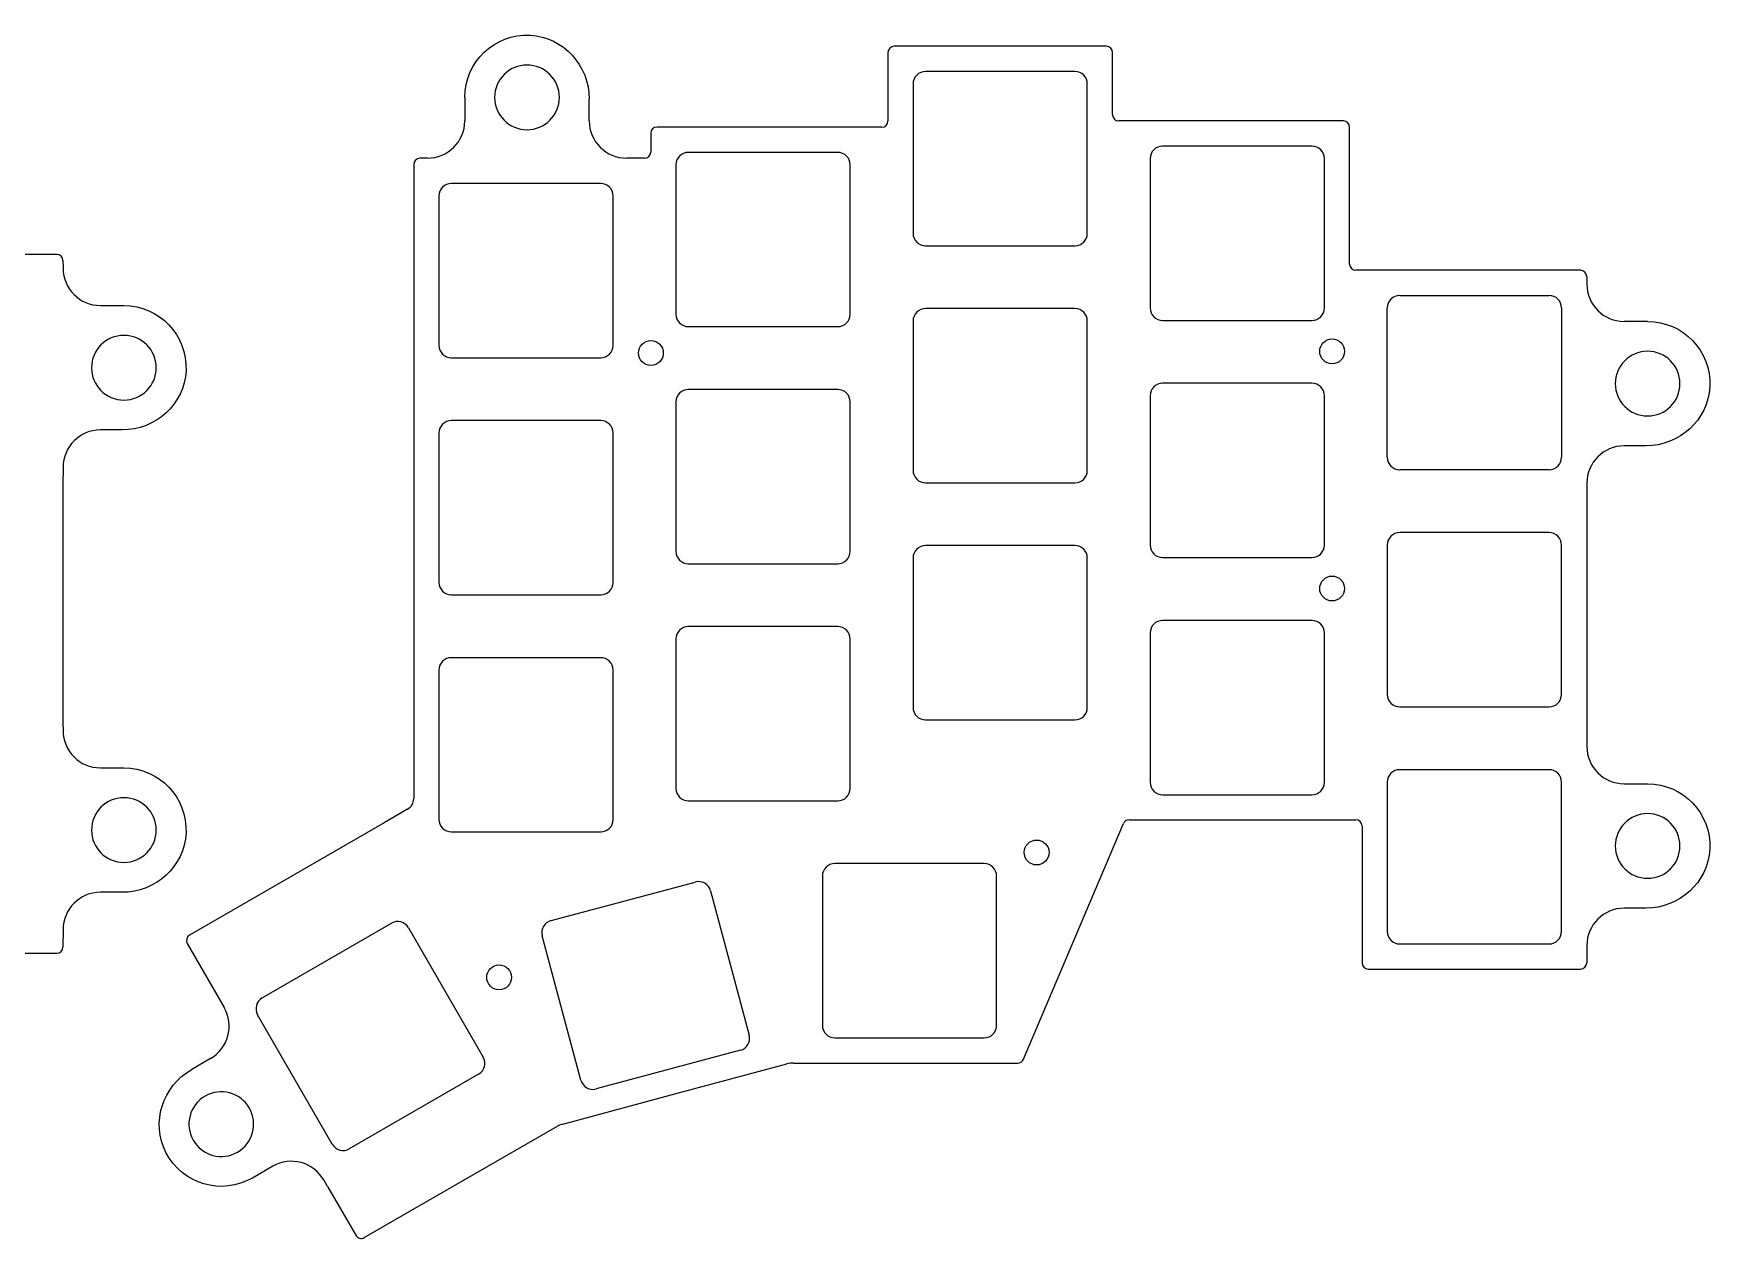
# Model space of a CAD drawing. Extents: x -57 to 196, y -181 to 29.
# Drawn here: x 60.2 to 195, y -180.7 to -83.9 of the extents above; entities that cross this region are included whole.
import ezdxf

# ---------------------------------------------------------------- set-up
doc = ezdxf.new("R2010")
doc.units = 0
doc.layers.add('mirror', color=7, linetype='CONTINUOUS')
doc.layers.add('mirror001', color=7, linetype='CONTINUOUS')

msp = doc.modelspace()

# ---------------------------------------------------------------- linework, layer by layer
at = {"layer": 'mirror'}
for p, q in [((62.0721, -101.649), (53.5471, -101.649)), ((62.5721, -102.149), (62.5795, -102.757)), ((65.5795, -105.754), (67.4641, -105.754)), ((67.3226, -115.754), (65.5799, -115.754)), ((62.5799, -118.753), (62.5721, -120.15)), ((62.5721, -120.15), (62.5721, -139.298)), ((62.5721, -139.298), (62.5795, -139.905)), ((65.5795, -142.903), (67.4641, -142.903)), ((67.3226, -152.903), (65.5799, -152.903)), ((62.5799, -155.901), (62.5721, -157.299)), ((53.5471, -157.799), (62.0721, -157.799))]:
    msp.add_line(p, q, dxfattribs=at)
for centre, start, end in [((62.0721, -102.149), 0, 90), ((62.0721, -157.299), -90, 0)]:
    msp.add_arc(centre, 0.5, start, end, dxfattribs=at)
for points in [[(62.5795, -102.757), (62.5809, -104.413), (63.9236, -105.754), (65.5795, -105.754)], [(67.4641, -105.754), (70.3053, -105.754), (72.5935, -108.125), (72.458, -110.996)], [(67.464, -108.155), (66.0278, -108.155), (64.864, -109.319), (64.864, -110.755)], [(70.0639, -110.755), (70.0639, -109.319), (68.8998, -108.155), (67.464, -108.155)], [(64.864, -110.755), (64.864, -112.19), (66.0278, -113.354), (67.464, -113.354)], [(72.458, -110.996), (72.3317, -113.686), (70.015, -115.754), (67.3226, -115.754)], [(67.464, -113.354), (68.8998, -113.354), (70.0639, -112.19), (70.0639, -110.755)], [(65.5799, -115.754), (63.924, -115.754), (62.5809, -117.097), (62.5799, -118.753)], [(62.5795, -139.905), (62.5809, -141.562), (63.9236, -142.903), (65.5795, -142.903)], [(67.4641, -142.903), (70.3053, -142.903), (72.5935, -145.274), (72.458, -148.145)], [(67.464, -145.303), (66.0278, -145.303), (64.864, -146.468), (64.864, -147.903)], [(70.0639, -147.903), (70.0639, -146.468), (68.8998, -145.303), (67.464, -145.303)], [(64.864, -147.903), (64.864, -149.339), (66.0278, -150.503), (67.464, -150.503)], [(72.458, -148.145), (72.3317, -150.834), (70.015, -152.903), (67.3226, -152.903)], [(67.464, -150.503), (68.8998, -150.503), (70.0639, -149.339), (70.0639, -147.903)], [(65.5799, -152.903), (63.924, -152.903), (62.5809, -154.245), (62.5799, -155.901)]]:
    msp.add_open_spline(points, degree=3, dxfattribs=at)
at = {"layer": 'mirror001'}
for p, q in [((137.875, -84.925), (129.35, -84.925)), ((146.4, -84.925), (137.875, -84.925)), ((128.85, -85.425), (128.85, -90.925)), ((146.9, -90.425), (146.9, -85.425)), ((143.875, -86.95), (131.875, -86.95)), ((130.875, -87.95), (130.875, -99.95)), ((144.875, -99.95), (144.875, -87.95)), ((94.855, -89.033), (94.855, -90.9176)), ((104.855, -90.9172), (104.855, -89.1745)), ((118.825, -91.425), (110.3, -91.425)), ((128.35, -91.425), (118.825, -91.425)), ((156.925, -90.925), (147.4, -90.925)), ((165.45, -90.925), (156.925, -90.925)), ((165.95, -102.425), (165.95, -91.425)), ((109.8, -91.925), (109.8, -93.425)), ((162.925, -92.95), (150.925, -92.95)), ((91.8575, -93.9176), (91.25, -93.925)), ((109.3, -93.925), (107.853, -93.9172)), ((109.3, -93.925), (109.251, -93.925)), ((124.825, -93.45), (112.825, -93.45)), ((149.925, -93.95), (149.925, -105.95)), ((163.925, -105.95), (163.925, -93.95)), ((90.75, -94.425), (90.75, -94.925)), ((90.75, -94.925), (90.75, -145.361)), ((111.825, -94.45), (111.825, -106.45)), ((125.825, -106.45), (125.825, -94.45)), ((92.775, -96.95), (92.775, -108.95)), ((105.775, -95.95), (93.775, -95.95)), ((106.775, -108.95), (106.775, -96.95)), ((131.875, -100.95), (143.875, -100.95)), ((175.975, -102.925), (166.45, -102.925)), ((184.5, -102.925), (175.975, -102.925)), ((185, -103.425), (185.007, -104.032)), ((169.975, -104.95), (181.975, -104.95)), ((143.875, -106), (131.875, -106)), ((168.975, -117.95), (168.975, -105.95)), ((182.975, -105.95), (182.975, -117.95)), ((112.825, -107.45), (124.825, -107.45)), ((130.875, -107), (130.875, -119)), ((144.875, -119), (144.875, -107)), ((150.925, -106.95), (162.925, -106.95)), ((189.892, -107.03), (188.007, -107.03)), ((93.775, -109.95), (105.775, -109.95)), ((124.825, -112.5), (112.825, -112.5)), ((149.925, -113), (149.925, -125)), ((162.925, -112), (150.925, -112)), ((163.925, -125), (163.925, -113)), ((111.825, -113.5), (111.825, -125.5)), ((125.825, -125.5), (125.825, -113.5)), ((105.775, -115), (93.775, -115)), ((92.775, -116), (92.775, -128)), ((106.775, -128), (106.775, -116)), ((189.751, -117.03), (188.008, -117.03)), ((181.975, -118.95), (169.975, -118.95)), ((131.875, -120), (143.875, -120)), ((185.008, -120.028), (185, -121.426)), ((185, -121.426), (185, -140.574)), ((181.975, -124), (169.975, -124)), ((143.875, -125.05), (131.875, -125.05)), ((168.975, -125), (168.975, -137)), ((182.975, -137), (182.975, -125)), ((112.825, -126.5), (124.825, -126.5)), ((130.875, -126.05), (130.875, -138.05)), ((144.875, -138.05), (144.875, -126.05)), ((150.925, -126), (162.925, -126)), ((93.775, -129), (105.775, -129)), ((124.825, -131.55), (112.825, -131.55)), ((149.925, -132.06), (149.925, -144.06)), ((162.925, -131.06), (150.925, -131.06)), ((163.925, -144.06), (163.925, -132.06)), ((111.825, -132.55), (111.825, -144.55)), ((125.825, -144.55), (125.825, -132.55)), ((105.775, -134.05), (93.775, -134.05)), ((92.775, -135.05), (92.775, -147.05)), ((106.775, -147.05), (106.775, -135.05)), ((169.975, -138), (181.975, -138)), ((131.875, -139.05), (143.875, -139.05)), ((185, -140.574), (185.007, -141.181)), ((168.975, -144.05), (168.975, -156.05)), ((181.975, -143.05), (169.975, -143.05)), ((182.975, -156.05), (182.975, -144.05)), ((188.007, -144.179), (189.892, -144.179)), ((112.825, -145.55), (124.825, -145.55)), ((150.925, -145.06), (162.925, -145.06)), ((90.25, -146.227), (88.3757, -147.309)), ((88.3757, -147.309), (72.744, -156.334)), ((93.775, -148.05), (105.775, -148.05)), ((139.743, -166.32), (147.771, -147.38)), ((148.231, -147.075), (156.925, -147.075)), ((156.925, -147.075), (166.45, -147.075)), ((166.95, -147.575), (166.95, -158.575)), ((136.589, -150.6), (124.589, -150.6)), ((101.788, -155.181), (113.379, -152.076)), ((123.589, -151.6), (123.589, -163.6)), ((137.589, -163.6), (137.589, -151.6)), ((114.604, -152.783), (117.709, -164.374)), ((189.751, -154.179), (188.008, -154.179)), ((78.5788, -161.388), (88.9712, -155.388)), ((90.3372, -155.754), (96.3372, -166.146)), ((72.561, -157.017), (74.8294, -160.946)), ((104.186, -167.997), (101.081, -156.406)), ((169.975, -157.05), (181.975, -157.05)), ((185.008, -157.177), (185, -158.575)), ((167.45, -159.075), (175.975, -159.075)), ((175.975, -159.075), (184.5, -159.075)), ((74.8294, -160.946), (75.5215, -162.16)), ((84.2128, -173.146), (78.2128, -162.754)), ((117.002, -165.599), (105.411, -168.704)), ((124.589, -164.6), (136.589, -164.6)), ((74.4226, -166.257), (72.9133, -167.128)), ((111.734, -169.107), (120.744, -166.693)), ((121.262, -166.625), (130.589, -166.625)), ((130.589, -166.625), (139.283, -166.625)), ((95.9712, -167.512), (85.5788, -173.512)), ((102.725, -171.521), (111.734, -169.107)), ((86.7815, -180.647), (102.242, -171.721)), ((79.423, -174.917), (77.7909, -175.859)), ((83.83, -176.535), (83.5198, -176.013)), ((83.83, -176.535), (86.0985, -180.464))]:
    msp.add_line(p, q, dxfattribs=at)
for centre in [(109.808, -109.571), (164.545, -109.444), (164.545, -128.494), (140.796, -149.703), (97.616, -159.736)]:
    msp.add_circle(centre, 1, dxfattribs=at)
for centre, radius, start, end in [((129.35, -85.425), 0.5, 90, 180), ((146.4, -85.425), 0.5, 0, 90), ((131.875, -87.95), 1, 90, 180), ((143.875, -87.95), 1, 0, 90), ((110.3, -91.925), 0.5, 90, 180), ((128.35, -90.925), 0.5, -90, 0), ((147.4, -90.425), 0.5, 180, -90), ((165.45, -91.425), 0.5, 0, 90), ((150.925, -93.95), 1, 90, 180), ((162.925, -93.95), 1, 0, 90), ((91.25, -94.425), 0.5, 90, 180), ((109.3, -93.425), 0.5, -90, 0), ((112.825, -94.45), 1, 90, 180), ((124.825, -94.45), 1, 0, 90), ((93.775, -96.95), 1, 90, 180), ((105.775, -96.95), 1, 0, 90), ((131.875, -99.95), 1, 180, -90), ((143.875, -99.95), 1, -90, 0), ((166.45, -102.425), 0.5, 180, -90), ((184.5, -103.425), 0.5, 0, 90), ((169.975, -105.95), 1, 90, 180), ((181.975, -105.95), 1, 0, 90), ((112.825, -106.45), 1, 180, -90), ((124.825, -106.45), 1, -90, 0), ((131.875, -107), 1, 90, 180), ((143.875, -107), 1, 0, 90), ((150.925, -105.95), 1, 180, -90), ((162.925, -105.95), 1, -90, 0), ((93.775, -108.95), 1, 180, -90), ((105.775, -108.95), 1, -90, 0), ((112.825, -113.5), 1, 90, 180), ((124.825, -113.5), 1, 0, 90), ((150.925, -113), 1, 90, 180), ((162.925, -113), 1, 0, 90), ((93.775, -116), 1, 90, 180), ((105.775, -116), 1, 0, 90), ((169.975, -117.95), 1, 180, -90), ((181.975, -117.95), 1, -90, 0), ((131.875, -119), 1, 180, -90), ((143.875, -119), 1, -90, 0), ((169.975, -125), 1, 90, 180), ((181.975, -125), 1, 0, 90), ((131.875, -126.05), 1, 90, 180), ((143.875, -126.05), 1, 0, 90), ((150.925, -125), 1, 180, -90), ((162.925, -125), 1, -90, 0), ((112.825, -125.5), 1, 180, -90), ((124.825, -125.5), 1, -90, 0), ((93.775, -128), 1, 180, -90), ((105.775, -128), 1, -90, 0), ((112.825, -132.55), 1, 90, 180), ((124.825, -132.55), 1, 0, 90), ((150.925, -132.06), 1, 90, 180), ((162.925, -132.06), 1, 0, 90), ((93.775, -135.05), 1, 90, 180), ((105.775, -135.05), 1, 0, 90), ((169.975, -137), 1, 180, -90), ((181.975, -137), 1, -90, 0), ((131.875, -138.05), 1, 180, -90), ((143.875, -138.05), 1, -90, 0), ((150.925, -144.06), 1, 180, -90), ((162.925, -144.06), 1, -90, 0), ((169.975, -144.05), 1, 90, 180), ((181.975, -144.05), 1, 0, 90), ((89.75, -145.361), 1, -60, 0), ((112.825, -144.55), 1, 180, -90), ((124.825, -144.55), 1, -90, 0), ((93.775, -147.05), 1, 180, -90), ((105.775, -147.05), 1, -90, 0), ((148.231, -147.575), 0.5, 90, 157.031), ((166.45, -147.575), 0.5, 0, 90), ((124.589, -151.6), 1, 90, 180), ((136.589, -151.6), 1, 0, 90), ((113.638, -153.042), 1, 15, 105), ((72.994, -156.767), 0.5, 120, -150), ((89.4712, -156.254), 1, 30, 120), ((102.047, -156.147), 1, 105, -165), ((169.975, -156.05), 1, 180, -90), ((181.975, -156.05), 1, -90, 0), ((167.45, -158.575), 0.5, 180, -90), ((184.5, -158.575), 0.5, -90, 0), ((79.0788, -162.254), 1, 120, -150), ((116.743, -164.633), 1, -75, 15), ((124.589, -163.6), 1, 180, -90), ((136.589, -163.6), 1, -90, 0), ((95.4712, -166.646), 1, -60, 30), ((121.262, -168.625), 2, 90, 105), ((139.283, -166.125), 0.5, -90, -22.9687), ((105.152, -167.738), 1, -165, -75), ((103.242, -173.453), 2, 105, 120), ((85.0788, -172.646), 1, -150, -60), ((86.5315, -180.214), 0.5, -150, -60)]:
    msp.add_arc(centre, radius, start, end, dxfattribs=at)
for points in [[(94.855, -89.033), (94.855, -86.1918), (97.2257, -83.9036), (100.097, -84.0391)], [(100.097, -84.0391), (102.787, -84.1654), (104.855, -86.4821), (104.855, -89.1745)], [(99.8554, -86.4332), (98.4196, -86.4332), (97.2554, -87.5973), (97.2554, -89.0331)], [(102.455, -89.0331), (102.455, -87.5973), (101.291, -86.4332), (99.8554, -86.4332)], [(97.2554, -89.0331), (97.2554, -90.4693), (98.4196, -91.6331), (99.8554, -91.6331)], [(99.8554, -91.6331), (101.291, -91.6331), (102.455, -90.4693), (102.455, -89.0331)], [(91.8575, -93.9176), (93.5138, -93.9162), (94.855, -92.5735), (94.855, -90.9176)], [(104.855, -90.9172), (104.855, -92.5732), (106.198, -93.9162), (107.853, -93.9172)], [(185.007, -104.032), (185.009, -105.689), (186.351, -107.03), (188.007, -107.03)], [(189.892, -107.03), (192.733, -107.03), (195.021, -109.401), (194.886, -112.272)], [(189.892, -109.43), (188.456, -109.43), (187.292, -110.595), (187.292, -112.03)], [(192.492, -112.03), (192.492, -110.595), (191.328, -109.43), (189.892, -109.43)], [(187.292, -112.03), (187.292, -113.466), (188.456, -114.63), (189.892, -114.63)], [(194.886, -112.272), (194.76, -114.962), (192.443, -117.03), (189.751, -117.03)], [(189.892, -114.63), (191.328, -114.63), (192.492, -113.466), (192.492, -112.03)], [(188.008, -117.03), (186.352, -117.03), (185.009, -118.373), (185.008, -120.028)], [(185.007, -141.181), (185.009, -142.838), (186.351, -144.179), (188.007, -144.179)], [(189.892, -144.179), (192.733, -144.179), (195.021, -146.55), (194.886, -149.421)], [(189.892, -146.579), (188.456, -146.579), (187.292, -147.743), (187.292, -149.179)], [(192.492, -149.179), (192.492, -147.743), (191.328, -146.579), (189.892, -146.579)], [(187.292, -149.179), (187.292, -150.615), (188.456, -151.779), (189.892, -151.779)], [(194.886, -149.421), (194.76, -152.11), (192.443, -154.179), (189.751, -154.179)], [(189.892, -151.779), (191.328, -151.779), (192.492, -150.615), (192.492, -149.179)], [(188.008, -154.179), (186.352, -154.179), (185.009, -155.521), (185.008, -157.177)], [(74.4226, -166.257), (75.8567, -165.429), (76.3486, -163.595), (75.5215, -162.16)], [(70.8451, -173.817), (69.6097, -171.424), (70.5816, -168.474), (72.9133, -167.128)], [(73.9908, -169.277), (72.7474, -169.995), (72.3213, -171.585), (73.0392, -172.829)], [(77.5425, -170.229), (76.8246, -168.985), (75.2346, -168.559), (73.9908, -169.277)], [(76.5908, -173.78), (77.8345, -173.062), (78.2604, -171.472), (77.5425, -170.229)], [(77.7909, -175.859), (75.3303, -177.28), (72.1634, -176.371), (70.8451, -173.817)], [(73.0392, -172.829), (73.7571, -174.072), (75.3474, -174.498), (76.5908, -173.78)], [(83.5198, -176.013), (82.6905, -174.579), (80.8571, -174.089), (79.423, -174.917)]]:
    msp.add_open_spline(points, degree=3, dxfattribs=at)

doc.saveas('drawing.dxf')
